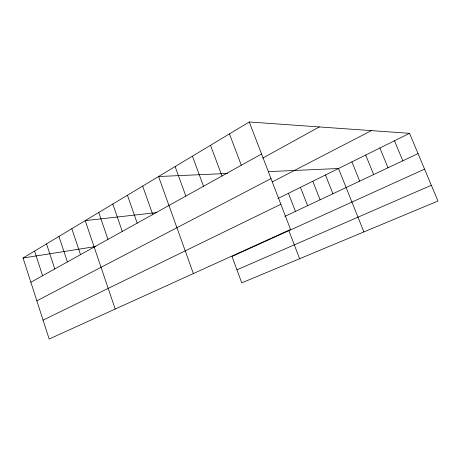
<?xml version="1.0" encoding="UTF-8"?>
<svg xmlns="http://www.w3.org/2000/svg" width="461" height="461" viewBox="0 0 461 461"><rect width="100%" height="100%" fill="white"/><g stroke="black" fill="none" stroke-linecap="round" stroke-linejoin="round"><path stroke-width="0.69" d="M249.263 121.975L290.539 229.457L49.16 339.025L23.05 258.016L249.263 121.975L409.541 133.327L437.95 201.036L241.748 282.864L232.01 256.454L424.569 169.152M30.858 282.247L261.554 153.98M262.799 158.065L319.34 126.936M36.851 300.826L271.01 178.603M272.405 181.847L371.399 130.624M277.989 198.489L409.541 133.327M43.069 320.13L280.864 204.263M284.863 216.405L418.052 153.611M236.942 269.818L431.335 185.27M23.05 258.016L95.606 246.537M156.97 212.561L85.222 220.623L115.192 309.049M227.648 173.451L158.555 176.528L193.372 273.563M268.354 171.636L338.507 168.513L363.885 231.923M394.495 140.778L402.81 160.797M379.881 148.016L388.012 167.775M365.694 155.046L373.646 174.552M351.91 161.874L359.684 181.133M325.478 174.967L332.923 193.747M312.8 181.248L320.095 199.797M300.463 187.356L307.608 205.681M288.453 193.309L295.455 211.415M288.868 230.679L299.627 258.725M229.44 133.897L241.305 165.24M210.516 145.278L221.977 175.987M192.427 156.158L203.508 186.25M175.122 166.559L185.846 196.075M142.668 186.077L152.735 214.48M127.432 195.239L137.199 223.118M112.801 204.039L122.28 231.416M98.746 212.492L107.955 239.38M71.824 228.679L80.525 254.628M58.939 236.43L67.398 261.929M46.526 243.892L54.761 268.953M34.575 251.084L42.591 275.724"/></g></svg>
